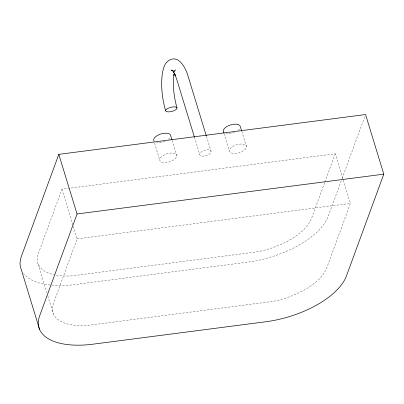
<?xml version="1.0" encoding="UTF-8"?>
<svg xmlns="http://www.w3.org/2000/svg" width="404" height="404" viewBox="0 0 404 404"><rect width="100%" height="100%" fill="white"/><g stroke="black" fill="none" stroke-linecap="round" stroke-linejoin="round"><path stroke-width="0.3" stroke-dasharray="2.02 1.52" d="M174.705 72.079L174.977 70.993L174.407 72.144L175.886 69.443L173.69 71.23L175.402 70.23L172.513 70.604M73.291 226.306L77.134 238.865L53.459 303.379L52.48 307.247A52.975 25.033 -17 0 0 86.895 325.538L272.892 301.394A52.975 25.033 -17 0 0 324.846 271.887L326.75 267.902L350.425 203.389L335.249 153.747L61.953 189.224L38.279 253.737L37.304 257.606A52.975 25.033 -17 0 0 53.843 274.68M324.604 182.749L311.575 218.261L309.671 222.245A52.975 25.033 -17 0 1 257.717 251.748L71.72 275.897A52.975 25.033 -17 0 1 54.464 274.821M324.821 182.154L335.249 153.747M341.234 180.861L328.194 216.393A70.68 33.401 -17 0 1 247.677 262.115L74.775 284.562A70.68 33.401 -17 0 1 51.924 285.234M342.102 178.492L365.14 115.721M77.134 238.865L350.425 203.389M241.829 131.457L246.425 146.501A8.838 4.176 -17 0 1 234.098 153.5A8.838 4.176 -17 0 1 233.194 146.238A8.838 4.176 -17 0 1 246.425 146.501M224.048 133.542L229.386 150.995M206.484 136.436L211.08 151.47A5.888 2.783 -17 0 1 202.858 156.136A5.888 2.783 -17 0 1 202.252 151.298A5.888 2.783 -17 0 1 211.08 151.47M194.4 137.067L199.717 154.464M172.165 140.501L176.765 155.54A8.838 4.176 -17 0 1 164.438 162.544A8.838 4.176 -17 0 1 163.529 155.282A8.838 4.176 -17 0 1 176.765 155.54M154.57 143.188L159.721 160.034M61.953 189.224L73.109 225.71M38.127 264.166L46.904 292.87M47.818 295.864L53.303 313.807M50.197 285.067A70.68 33.401 -17 0 1 23.609 273.569M169.816 138.082A8.838 4.176 -17 0 1 168.569 139.304M164.888 141.4A8.838 4.176 -17 0 1 156.52 142.486M239.476 129.038A8.838 4.176 -17 0 1 238.234 130.265M234.547 132.355A8.838 4.176 -17 0 1 226.179 133.441"/><path stroke-width="0.61" d="M174.432 73.169L173.892 75.341L174.018 74.301C172.533 85.597 173.957 97.127 177.033 108.045A5.888 2.121 -14.3 0 1 168.584 111.888A5.888 2.121 -14.3 0 1 168.296 108.176A5.888 2.121 -14.3 0 1 177.033 108.045M58.812 154.358L77.043 213.979L39.663 315.832A70.68 33.401 -17 0 0 93.001 344.183L265.903 321.736A70.68 33.401 -17 0 0 346.425 276.008L383.8 174.154L365.575 114.534L58.812 154.358L21.437 256.212A70.68 33.401 -17 0 0 21.331 269.726L39.557 329.346M77.043 213.979L383.8 174.154M172.513 70.604L171.094 70.19L172.564 70.655M172.654 70.554L171.857 70.043L173.978 72.346L173.134 71.387L175.291 75.381L174.907 74.417L176.977 80.088L194.4 137.067M241.643 130.856L240.355 126.644A8.838 4.176 -17 0 0 231.31 124.7A8.838 4.176 -17 0 0 223.316 131.138L223.867 132.941M206.298 135.835L188.284 76.922C186.209 68.953 178.831 53.616 168.518 60.706C164.226 63.307 163.221 69.094 162.327 73.609C160.701 86.022 162.211 98.692 165.574 110.691M171.983 139.895L170.695 135.683A8.838 4.176 -17 0 0 160.54 134.072A8.838 4.176 -17 0 0 154.081 141.188"/></g></svg>
